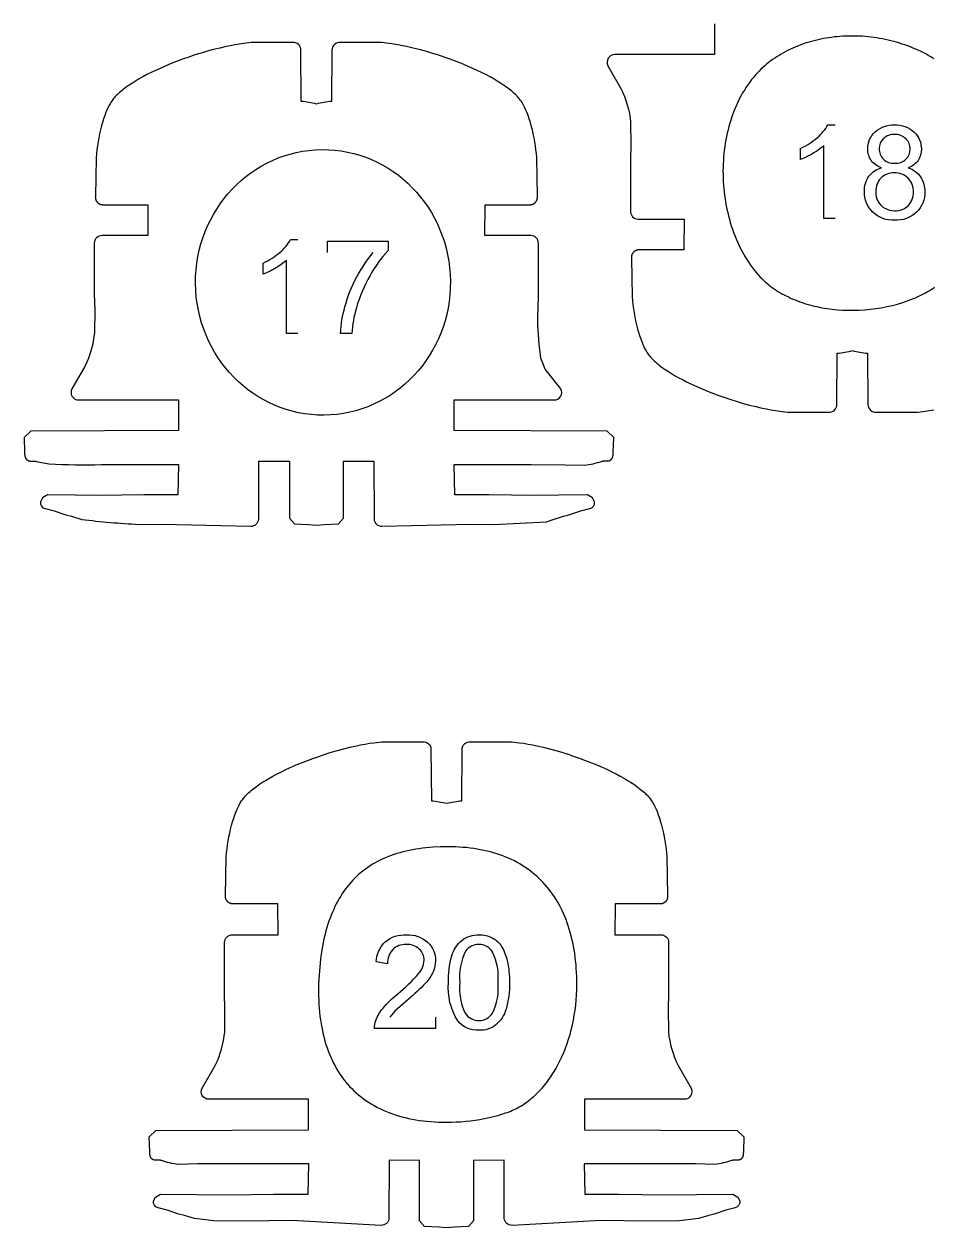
# Model space of a CAD drawing. Extents: x -389 to 108, y -244 to 818.
# Drawn here: x -106.2 to -9.1, y -78.3 to 50.1 of the extents above; entities that cross this region are included whole.
import ezdxf

# ---------------------------------------------------------------- set-up
doc = ezdxf.new("R2010")
doc.units = 0
doc.layers.add('LAYER_1', color=18, linetype='CONTINUOUS')
doc.layers.add('LETTERS', color=1, linetype='CONTINUOUS')

msp = doc.modelspace()

# ---------------------------------------------------------------- linework, layer by layer
at = {"layer": 'LAYER_1'}
for points in [[(-32.45, 50.11), (-32.45, 46.84), (-43.11, 46.84, 0.562095), (-43.83, 45.65), (-42.44, 43.24, -0.08837), (-41.41, 39.63), (-41.4, 37.22), (-41.43, 35.56), (-41.43, 30.12, 0.414169), (-40.62, 29.3), (-35.71, 29.29), (-35.73, 26.01), (-35.74, 26.01), (-35.75, 26.01), (-35.78, 26.01), (-36.14, 26), (-40.54, 26.01), (-40.56, 26.01), (-40.58, 26), (-40.6, 26), (-40.62, 26), (-40.64, 26), (-40.66, 25.99), (-40.68, 25.99), (-40.7, 25.98), (-40.72, 25.98), (-40.74, 25.97), (-40.76, 25.97), (-40.78, 25.96), (-40.8, 25.95), (-40.82, 25.95), (-40.84, 25.94), (-40.86, 25.93), (-40.88, 25.92), (-40.9, 25.91), (-40.92, 25.9), (-40.94, 25.89), (-40.95, 25.88), (-40.97, 25.87), (-40.99, 25.86), (-41.01, 25.84), (-41.02, 25.83), (-41.04, 25.82), (-41.05, 25.8), (-41.07, 25.79), (-41.09, 25.77), (-41.1, 25.76), (-41.12, 25.74), (-41.13, 25.73), (-41.14, 25.71), (-41.16, 25.69), (-41.17, 25.68), (-41.18, 25.66), (-41.19, 25.64), (-41.21, 25.63), (-41.22, 25.61), (-41.23, 25.59), (-41.24, 25.57), (-41.25, 25.55), (-41.26, 25.53), (-41.26, 25.51), (-41.27, 25.49), (-41.28, 25.48), (-41.29, 25.46), (-41.29, 25.44), (-41.3, 25.42), (-41.3, 25.4), (-41.31, 25.38), (-41.31, 25.35), (-41.32, 25.33), (-41.32, 25.31), (-41.32, 25.29), (-41.33, 25.27), (-41.33, 25.25), (-41.33, 25.23), (-41.33, 25.21), (-41.33, 25.19), (-41.33, 25.17), (-41.33, 25.14), (-41.33, 25.12), (-41.26, 20.99), (-41.22, 20.56), (-41.17, 20.13), (-41.11, 19.7), (-41.04, 19.28), (-40.96, 18.86), (-40.88, 18.43), (-40.78, 18.01), (-40.68, 17.6), (-40.57, 17.23), (-40.46, 16.86), (-40.33, 16.5), (-40.19, 16.14), (-40.09, 15.9), (-39.99, 15.68), (-39.88, 15.45), (-39.76, 15.23), (-39.69, 15.11), (-39.61, 15), (-39.54, 14.88), (-39.46, 14.78), (-39.37, 14.67), (-39.29, 14.56), (-39.19, 14.46), (-39.1, 14.37), (-38.97, 14.24), (-38.85, 14.12), (-38.72, 14.01), (-38.58, 13.89), (-38.45, 13.78), (-38.31, 13.67), (-38.17, 13.57), (-38.03, 13.46), (-37.71, 13.24), (-37.38, 13.02), (-37.05, 12.82), (-36.71, 12.62), (-36.26, 12.37), (-35.81, 12.13), (-35.36, 11.9), (-34.9, 11.68), (-33.78, 11.18), (-33.22, 10.94), (-32, 10.48), (-31.35, 10.25), (-30.7, 10.03), (-30.04, 9.83), (-29.38, 9.63), (-28.71, 9.45), (-28.04, 9.29), (-27.37, 9.13), (-26.9, 9.04), (-26.43, 8.95), (-25.96, 8.87), (-25.49, 8.79), (-24.68, 8.69), (-24.67, 8.69), (-20.29, 8.7, 0.444277), (-19.39, 9.51), (-19.35, 14.98, 0.041504), (-17.73, 15.26)], [(-74.95, 41.56, 0.041661), (-76.58, 41.84), (-76.61, 47.32, 0.444187), (-77.51, 48.13), (-81.89, 48.13), (-81.9, 48.13), (-82.71, 48.03), (-83.19, 47.96), (-83.66, 47.88), (-84.13, 47.79), (-84.59, 47.69), (-85.27, 47.54), (-85.94, 47.37), (-86.6, 47.19), (-87.26, 47), (-87.92, 46.8), (-88.58, 46.58), (-89.23, 46.35), (-90.44, 45.88), (-91.01, 45.65), (-91.57, 45.4), (-92.12, 45.15), (-92.58, 44.93), (-93.04, 44.7), (-93.49, 44.46), (-93.93, 44.21), (-94.27, 44.01), (-94.6, 43.8), (-94.93, 43.59), (-95.25, 43.36), (-95.39, 43.26), (-95.53, 43.16), (-95.67, 43.05), (-95.81, 42.94), (-95.94, 42.82), (-96.07, 42.7), (-96.2, 42.58), (-96.32, 42.46), (-96.42, 42.36), (-96.51, 42.26), (-96.6, 42.16), (-96.68, 42.05), (-96.76, 41.94), (-96.84, 41.83), (-96.91, 41.72), (-96.98, 41.6), (-97.1, 41.38), (-97.21, 41.15), (-97.32, 40.92), (-97.42, 40.69), (-97.55, 40.33), (-97.68, 39.97), (-97.8, 39.6), (-97.9, 39.23), (-98, 38.81), (-98.1, 38.39), (-98.19, 37.97), (-98.26, 37.55), (-98.33, 37.12), (-98.39, 36.7), (-98.44, 36.27), (-98.48, 35.84), (-98.55, 31.7), (-98.55, 31.68), (-98.55, 31.66), (-98.56, 31.64), (-98.56, 31.62), (-98.55, 31.6), (-98.55, 31.58), (-98.55, 31.56), (-98.55, 31.53), (-98.55, 31.51), (-98.54, 31.49), (-98.54, 31.47), (-98.53, 31.45), (-98.53, 31.43), (-98.52, 31.41), (-98.52, 31.39), (-98.51, 31.37), (-98.5, 31.35), (-98.5, 31.33), (-98.49, 31.31), (-98.48, 31.29), (-98.47, 31.27), (-98.46, 31.26), (-98.45, 31.24), (-98.44, 31.22), (-98.43, 31.2), (-98.42, 31.18), (-98.41, 31.17), (-98.39, 31.15), (-98.38, 31.13), (-98.37, 31.12), (-98.35, 31.1), (-98.34, 31.08), (-98.32, 31.07), (-98.31, 31.05), (-98.29, 31.04), (-98.28, 31.02), (-98.26, 31.01), (-98.25, 31), (-98.23, 30.98), (-98.21, 30.97), (-98.2, 30.96), (-98.18, 30.95), (-98.16, 30.94), (-98.14, 30.93), (-98.12, 30.92), (-98.1, 30.91), (-98.09, 30.9), (-98.07, 30.89), (-98.05, 30.88), (-98.03, 30.87), (-98.01, 30.87), (-97.99, 30.86), (-97.97, 30.85), (-97.95, 30.85), (-97.93, 30.84), (-97.91, 30.84), (-97.89, 30.83), (-97.87, 30.83), (-97.84, 30.83), (-97.82, 30.82), (-97.8, 30.82), (-97.78, 30.82), (-97.76, 30.82), (-93.09, 30.82), (-93, 30.82), (-92.98, 30.82), (-92.96, 30.82), (-92.96, 30.82), (-92.94, 27.54), (-97.84, 27.53, 0.414042), (-98.66, 26.71), (-98.66, 21.27), (-98.62, 19.61), (-98.64, 17.2, -0.08842), (-99.66, 13.58), (-101.06, 11.18, 0.562036), (-100.33, 9.99), (-89.68, 9.99), (-89.68, 6.72), (-105.45, 6.67), (-106.16, 5.98), (-106.11, 4.42), (-106.11, 4.32), (-106.1, 4.22), (-106.1, 4.17), (-106.09, 4.12), (-106.08, 4.06), (-106.08, 4.04), (-106.07, 4.01), (-106.07, 3.99), (-106.06, 3.96), (-106.06, 3.94), (-106.05, 3.92), (-106.04, 3.89), (-106.03, 3.87), (-106.02, 3.84), (-106.01, 3.82), (-106.01, 3.81), (-106, 3.8), (-106, 3.79), (-105.99, 3.78), (-105.99, 3.77), (-105.98, 3.76), (-105.97, 3.75), (-105.97, 3.74), (-105.96, 3.73), (-105.95, 3.72), (-105.95, 3.71), (-105.94, 3.7), (-105.93, 3.69), (-105.92, 3.68), (-105.91, 3.67), (-105.91, 3.66), (-105.89, 3.64), (-105.88, 3.63), (-105.87, 3.62), (-105.85, 3.61), (-105.84, 3.6), (-105.82, 3.59), (-105.81, 3.58), (-105.79, 3.57), (-105.78, 3.56), (-105.77, 3.55), (-105.75, 3.54), (-105.74, 3.53), (-105.72, 3.53), (-105.7, 3.52), (-105.69, 3.51), (-105.67, 3.51), (-105.66, 3.5), (-105.64, 3.5), (-105.63, 3.49), (-105.61, 3.49), (-105.59, 3.49), (-105.58, 3.48), (-105.56, 3.48), (-105.54, 3.48), (-105.51, 3.47), (-105.48, 3.47), (-105.44, 3.47), (-105.41, 3.46), (-105.34, 3.46), (-105.06, 3.46), (-105.03, 3.46), (-104.99, 3.46), (-104.96, 3.46), (-104.93, 3.45), (-104.89, 3.45), (-104.88, 3.44), (-104.86, 3.44), (-103.52, 3.18, 0.022423), (-97.89, 3.1), (-94.47, 3.12), (-89.66, 3.11), (-89.73, -0.13), (-93.38, -0.14), (-95.77, -0.18), (-97.76, -0.19), (-103.67, -0.13), (-104.2, -0.45), (-104.41, -0.86, 0.399992), (-103.92, -1.6), (-102.95, -1.85), (-101.69, -2.25), (-101.11, -2.41), (-100.01, -2.75, 0.01764), (-93.91, -3.28), (-91.46, -3.26), (-81.94, -3.47, 0.3983), (-81.11, -2.72), (-81.09, 3.48), (-77.84, 3.45), (-77.84, -2.61), (-77.3, -3.21), (-75.79, -3.29), (-74.95, -3.36), (-74.12, -3.29), (-72.61, -3.21), (-72.07, -2.61), (-72.07, 3.45), (-68.82, 3.48), (-68.8, -2.72, 0.398186), (-67.97, -3.47), (-58.45, -3.26), (-56, -3.28), (-50.38, -3), (-49.67, -2.75), (-48.57, -2.41), (-47.99, -2.25), (-46.73, -1.85), (-45.76, -1.6, 0.400186), (-45.27, -0.86), (-45.48, -0.45), (-46.01, -0.13), (-52.15, -0.19), (-54.14, -0.18), (-56.53, -0.14), (-60.18, -0.13), (-60.25, 3.11), (-55.44, 3.12), (-52.02, 3.1), (-48.4, 3.09), (-46.33, 3.05, 0.054665), (-44.51, 3.44), (-44.5, 3.45), (-44.48, 3.45), (-44.46, 3.46), (-44.44, 3.46), (-44.42, 3.47), (-44.41, 3.47), (-44.39, 3.48), (-44.37, 3.48), (-44.35, 3.48), (-44.33, 3.48), (-44.3, 3.49), (-44.26, 3.49), (-44.23, 3.49), (-44.19, 3.49), (-44.16, 3.49), (-43.92, 3.49), (-43.89, 3.49), (-43.85, 3.49), (-43.82, 3.5), (-43.8, 3.5), (-43.79, 3.5), (-43.77, 3.5), (-43.76, 3.5), (-43.74, 3.51), (-43.73, 3.51), (-43.71, 3.51), (-43.7, 3.52), (-43.68, 3.52), (-43.66, 3.53), (-43.65, 3.53), (-43.64, 3.54), (-43.62, 3.55), (-43.61, 3.55), (-43.59, 3.56), (-43.58, 3.57), (-43.57, 3.57), (-43.56, 3.58), (-43.56, 3.58), (-43.55, 3.59), (-43.54, 3.59), (-43.54, 3.6), (-43.53, 3.6), (-43.52, 3.61), (-43.51, 3.62), (-43.49, 3.63), (-43.48, 3.64), (-43.47, 3.66), (-43.46, 3.67), (-43.45, 3.68), (-43.44, 3.69), (-43.44, 3.7), (-43.43, 3.71), (-43.42, 3.72), (-43.41, 3.73), (-43.41, 3.74), (-43.4, 3.75), (-43.39, 3.76), (-43.39, 3.77), (-43.38, 3.78), (-43.38, 3.79), (-43.37, 3.8), (-43.36, 3.81), (-43.36, 3.82), (-43.35, 3.84), (-43.34, 3.87), (-43.33, 3.89), (-43.32, 3.92), (-43.32, 3.94), (-43.31, 3.96), (-43.31, 3.99), (-43.3, 4.01), (-43.3, 4.04), (-43.29, 4.06), (-43.28, 4.12), (-43.28, 4.17), (-43.27, 4.22), (-43.27, 4.32), (-43.26, 4.42), (-43.21, 5.98), (-43.93, 6.67), (-60.23, 6.72), (-60.23, 9.99), (-49.58, 9.99, 0.562201), (-48.85, 11.18), (-50.54, 13.28), (-51, 14.46), (-51.11, 15.38, -0.042331), (-51.29, 19.61), (-51.25, 21.27), (-51.25, 26.71, 0.414092), (-52.07, 27.53), (-56.97, 27.54), (-56.95, 30.82), (-56.94, 30.82), (-56.93, 30.82), (-56.9, 30.82), (-56.55, 30.82), (-52.15, 30.82), (-52.13, 30.82), (-52.11, 30.82), (-52.09, 30.82), (-52.06, 30.83), (-52.04, 30.83), (-52.02, 30.83), (-52, 30.84), (-51.98, 30.84), (-51.96, 30.85), (-51.94, 30.85), (-51.92, 30.86), (-51.9, 30.87), (-51.88, 30.87), (-51.86, 30.88), (-51.84, 30.89), (-51.82, 30.9), (-51.8, 30.91), (-51.79, 30.92), (-51.77, 30.93), (-51.75, 30.94), (-51.73, 30.95), (-51.71, 30.96), (-51.7, 30.97), (-51.68, 30.98), (-51.66, 31), (-51.65, 31.01), (-51.63, 31.02), (-51.61, 31.04), (-51.6, 31.05), (-51.58, 31.07), (-51.57, 31.08), (-51.56, 31.1), (-51.54, 31.12), (-51.53, 31.13), (-51.52, 31.15), (-51.5, 31.17), (-51.49, 31.18), (-51.48, 31.2), (-51.47, 31.22), (-51.46, 31.24), (-51.45, 31.26), (-51.44, 31.27), (-51.43, 31.29), (-51.42, 31.31), (-51.41, 31.33), (-51.41, 31.35), (-51.4, 31.37), (-51.39, 31.39), (-51.39, 31.41), (-51.38, 31.43), (-51.38, 31.45), (-51.37, 31.47), (-51.37, 31.49), (-51.36, 31.51), (-51.36, 31.53), (-51.36, 31.56), (-51.36, 31.58), (-51.36, 31.6), (-51.35, 31.62), (-51.35, 31.64), (-51.35, 31.66), (-51.36, 31.68), (-51.36, 31.7), (-51.43, 35.84), (-51.47, 36.27), (-51.52, 36.7), (-51.58, 37.12), (-51.65, 37.55), (-51.72, 37.97), (-51.81, 38.39), (-51.9, 38.81), (-52.01, 39.23), (-52.11, 39.6), (-52.23, 39.97), (-52.36, 40.33), (-52.49, 40.69), (-52.59, 40.92), (-52.7, 41.15), (-52.81, 41.38), (-52.93, 41.6), (-53, 41.72), (-53.07, 41.83), (-53.15, 41.94), (-53.23, 42.05), (-53.31, 42.16), (-53.4, 42.26), (-53.49, 42.36), (-53.58, 42.46), (-53.71, 42.58), (-53.84, 42.7), (-53.97, 42.82), (-54.1, 42.94), (-54.24, 43.05), (-54.38, 43.16), (-54.52, 43.26), (-54.66, 43.36), (-54.98, 43.59), (-55.31, 43.8), (-55.64, 44.01), (-55.98, 44.21), (-56.42, 44.46), (-56.87, 44.7), (-57.33, 44.93), (-57.79, 45.15), (-58.9, 45.65), (-59.47, 45.88), (-60.68, 46.35), (-61.33, 46.58), (-61.99, 46.8), (-62.65, 47), (-63.31, 47.19), (-63.97, 47.37), (-64.64, 47.54), (-65.32, 47.69), (-65.78, 47.79), (-66.25, 47.88), (-66.72, 47.96), (-67.2, 48.03), (-68.01, 48.13), (-68.01, 48.13), (-72.4, 48.13, 0.444183), (-73.3, 47.32), (-73.33, 41.84, 0.041551), (-74.95, 41.56)], [(-17.73, 15.26, 0.041526), (-16.11, 14.98), (-16.07, 9.51, 0.444543), (-15.17, 8.7), (-10.79, 8.69), (-10.78, 8.69), (-9.97, 8.79), (-9.5, 8.87), (-9.03, 8.95)], [(-61.06, -33.04, -0.041608), (-59.43, -32.76), (-59.4, -27.29, -0.444313), (-58.5, -26.48), (-54.12, -26.47), (-54.11, -26.47), (-53.3, -26.57), (-52.83, -26.64), (-52.36, -26.72), (-51.89, -26.81), (-51.42, -26.91), (-50.75, -27.06), (-50.08, -27.23), (-49.41, -27.41), (-48.75, -27.6), (-48.09, -27.81), (-47.43, -28.03), (-46.78, -28.26), (-45.57, -28.72), (-45, -28.95), (-44.44, -29.2), (-43.89, -29.45), (-43.43, -29.67), (-42.97, -29.9), (-42.52, -30.14), (-42.08, -30.39), (-41.74, -30.59), (-41.41, -30.8), (-41.08, -31.01), (-40.76, -31.24), (-40.62, -31.34), (-40.48, -31.45), (-40.34, -31.56), (-40.2, -31.67), (-40.07, -31.78), (-39.94, -31.9), (-39.81, -32.02), (-39.69, -32.14), (-39.59, -32.24), (-39.5, -32.34), (-39.41, -32.44), (-39.33, -32.55), (-39.25, -32.66), (-39.17, -32.77), (-39.1, -32.89), (-39.03, -33), (-38.91, -33.23), (-38.8, -33.45), (-38.69, -33.68), (-38.59, -33.91), (-38.46, -34.27), (-38.33, -34.64), (-38.22, -35), (-38.11, -35.37), (-38.01, -35.79), (-37.91, -36.21), (-37.82, -36.63), (-37.75, -37.06), (-37.68, -37.48), (-37.62, -37.91), (-37.57, -38.33), (-37.53, -38.76), (-37.46, -42.9), (-37.46, -42.92), (-37.46, -42.94), (-37.46, -42.96), (-37.46, -42.98), (-37.46, -43.01), (-37.46, -43.03), (-37.46, -43.05), (-37.46, -43.07), (-37.47, -43.09), (-37.47, -43.11), (-37.47, -43.13), (-37.48, -43.15), (-37.48, -43.17), (-37.49, -43.19), (-37.49, -43.21), (-37.5, -43.23), (-37.51, -43.25), (-37.51, -43.27), (-37.52, -43.29), (-37.53, -43.31), (-37.54, -43.33), (-37.55, -43.35), (-37.56, -43.37), (-37.57, -43.38), (-37.58, -43.4), (-37.59, -43.42), (-37.61, -43.44), (-37.62, -43.45), (-37.63, -43.47), (-37.64, -43.49), (-37.66, -43.5), (-37.67, -43.52), (-37.69, -43.54), (-37.7, -43.55), (-37.72, -43.57), (-37.73, -43.58), (-37.75, -43.59), (-37.77, -43.61), (-37.78, -43.62), (-37.8, -43.63), (-37.82, -43.64), (-37.83, -43.66), (-37.85, -43.67), (-37.87, -43.68), (-37.89, -43.69), (-37.91, -43.7), (-37.93, -43.71), (-37.94, -43.71), (-37.96, -43.72), (-37.98, -43.73), (-38, -43.74), (-38.02, -43.74), (-38.04, -43.75), (-38.06, -43.76), (-38.08, -43.76), (-38.1, -43.77), (-38.12, -43.77), (-38.15, -43.77), (-38.17, -43.78), (-38.19, -43.78), (-38.21, -43.78), (-38.23, -43.78), (-38.25, -43.78), (-42.92, -43.78), (-43.01, -43.78), (-43.04, -43.78), (-43.05, -43.78), (-43.06, -43.79), (-43.08, -47.07), (-38.17, -47.07, -0.414297), (-37.35, -47.89), (-37.35, -53.33), (-37.39, -55), (-37.37, -57.41, 0.088454), (-36.35, -61.02), (-34.95, -63.43, -0.561776), (-35.68, -64.62), (-46.33, -64.62), (-46.33, -67.88), (-30.03, -67.93), (-29.31, -68.62), (-29.37, -70.18), (-29.37, -70.28), (-29.38, -70.38), (-29.38, -70.44), (-29.39, -70.49), (-29.39, -70.54), (-29.4, -70.56), (-29.4, -70.59), (-29.41, -70.61), (-29.41, -70.64), (-29.42, -70.66), (-29.43, -70.69), (-29.43, -70.71), (-29.44, -70.74), (-29.45, -70.76), (-29.46, -70.78), (-29.47, -70.79), (-29.47, -70.8), (-29.48, -70.81), (-29.48, -70.83), (-29.49, -70.84), (-29.5, -70.85), (-29.5, -70.86), (-29.51, -70.87), (-29.52, -70.88), (-29.52, -70.89), (-29.53, -70.9), (-29.54, -70.91), (-29.54, -70.92), (-29.55, -70.93), (-29.56, -70.94), (-29.57, -70.95), (-29.58, -70.96), (-29.6, -70.97), (-29.61, -70.98), (-29.62, -71), (-29.63, -71), (-29.64, -71.01), (-29.64, -71.01), (-29.65, -71.02), (-29.66, -71.02), (-29.66, -71.03), (-29.67, -71.03), (-29.68, -71.03), (-29.69, -71.04), (-29.71, -71.05), (-29.72, -71.06), (-29.74, -71.06), (-29.75, -71.07), (-29.77, -71.08), (-29.78, -71.08), (-29.8, -71.09), (-29.81, -71.09), (-29.83, -71.09), (-29.84, -71.1), (-29.86, -71.1), (-29.87, -71.1), (-29.89, -71.1), (-29.91, -71.11), (-29.92, -71.11), (-29.95, -71.11), (-29.99, -71.11), (-30.02, -71.11), (-30.26, -71.11), (-30.29, -71.11), (-30.33, -71.11), (-30.37, -71.11), (-30.4, -71.12), (-30.44, -71.12), (-30.45, -71.12), (-30.47, -71.12), (-30.49, -71.13), (-30.51, -71.13), (-30.53, -71.14), (-30.54, -71.14), (-30.56, -71.14), (-30.58, -71.15), (-30.6, -71.16), (-30.62, -71.16, -0.054597), (-32.43, -71.56), (-34.5, -71.51), (-38.12, -71.5), (-41.54, -71.49), (-46.36, -71.5), (-46.29, -74.74), (-42.63, -74.75), (-40.24, -74.78), (-38.26, -74.8), (-30.5, -74.74), (-29.98, -75.05), (-29.76, -75.46, -0.399631), (-30.26, -76.2), (-31.23, -76.46), (-32.48, -76.86), (-33.07, -77.02), (-34.16, -77.35), (-36.48, -77.61), (-42.1, -77.58), (-44.55, -77.55), (-54.07, -78.07, -0.398048), (-54.9, -77.32), (-54.92, -71.12), (-58.17, -71.15), (-58.17, -77.59), (-58.71, -78.19), (-60.22, -78.27), (-61.06, -78.34), (-61.89, -78.27), (-63.4, -78.19), (-63.94, -77.59), (-63.94, -71.15), (-67.19, -71.12), (-67.21, -77.32, -0.39802), (-68.05, -78.07), (-77.57, -77.55), (-80.02, -77.58), (-85.63, -77.61), (-87.95, -77.35), (-89.05, -77.02), (-89.63, -76.86), (-90.89, -76.46), (-91.85, -76.2, -0.399778), (-92.35, -75.46), (-92.14, -75.05), (-91.61, -74.74), (-83.86, -74.8), (-81.87, -74.78), (-79.48, -74.75), (-75.83, -74.74), (-75.76, -71.5), (-80.57, -71.49), (-83.99, -71.5), (-87.62, -71.51), (-89.69, -71.56, -0.054627), (-91.5, -71.16), (-91.52, -71.16), (-91.53, -71.15), (-91.55, -71.14), (-91.57, -71.14), (-91.59, -71.14), (-91.61, -71.13), (-91.62, -71.13), (-91.64, -71.12), (-91.66, -71.12), (-91.68, -71.12), (-91.71, -71.12), (-91.75, -71.11), (-91.78, -71.11), (-91.82, -71.11), (-91.85, -71.11), (-92.09, -71.11), (-92.13, -71.11), (-92.16, -71.11), (-92.19, -71.11), (-92.21, -71.11), (-92.22, -71.1), (-92.24, -71.1), (-92.25, -71.1), (-92.27, -71.1), (-92.29, -71.09), (-92.3, -71.09), (-92.32, -71.09), (-92.33, -71.08), (-92.35, -71.08), (-92.36, -71.07), (-92.38, -71.06), (-92.39, -71.06), (-92.41, -71.05), (-92.42, -71.04), (-92.43, -71.03), (-92.44, -71.03), (-92.45, -71.03), (-92.46, -71.02), (-92.46, -71.02), (-92.47, -71.01), (-92.48, -71.01), (-92.48, -71), (-92.49, -71), (-92.5, -70.98), (-92.52, -70.97), (-92.53, -70.96), (-92.54, -70.95), (-92.55, -70.94), (-92.56, -70.93), (-92.57, -70.92), (-92.58, -70.91), (-92.58, -70.9), (-92.59, -70.89), (-92.6, -70.88), (-92.6, -70.87), (-92.61, -70.86), (-92.62, -70.85), (-92.62, -70.84), (-92.63, -70.83), (-92.64, -70.81), (-92.64, -70.8), (-92.65, -70.79), (-92.65, -70.78), (-92.66, -70.76), (-92.67, -70.74), (-92.68, -70.71), (-92.69, -70.69), (-92.69, -70.66), (-92.7, -70.64), (-92.71, -70.61), (-92.71, -70.59), (-92.72, -70.56), (-92.72, -70.54), (-92.73, -70.49), (-92.73, -70.44), (-92.74, -70.38), (-92.74, -70.28), (-92.75, -70.18), (-92.8, -68.62), (-92.08, -67.93), (-75.78, -67.88), (-75.78, -64.62), (-86.44, -64.62, -0.562121), (-87.16, -63.43), (-85.76, -61.02, 0.088368), (-84.74, -57.41), (-84.73, -55), (-84.76, -53.33), (-84.76, -47.89, -0.414352), (-83.94, -47.07), (-79.04, -47.07), (-79.06, -43.79), (-79.07, -43.78), (-79.08, -43.78), (-79.11, -43.78), (-79.46, -43.78), (-83.86, -43.78), (-83.88, -43.78), (-83.9, -43.78), (-83.93, -43.78), (-83.95, -43.78), (-83.97, -43.77), (-83.99, -43.77), (-84.01, -43.77), (-84.03, -43.76), (-84.05, -43.76), (-84.07, -43.75), (-84.09, -43.74), (-84.11, -43.74), (-84.13, -43.73), (-84.15, -43.72), (-84.17, -43.71), (-84.19, -43.71), (-84.21, -43.7), (-84.23, -43.69), (-84.24, -43.68), (-84.26, -43.67), (-84.28, -43.66), (-84.3, -43.64), (-84.31, -43.63), (-84.33, -43.62), (-84.35, -43.61), (-84.36, -43.59), (-84.38, -43.58), (-84.4, -43.57), (-84.41, -43.55), (-84.43, -43.54), (-84.44, -43.52), (-84.46, -43.5), (-84.47, -43.49), (-84.48, -43.47), (-84.5, -43.45), (-84.51, -43.44), (-84.52, -43.42), (-84.53, -43.4), (-84.54, -43.38), (-84.55, -43.37), (-84.56, -43.35), (-84.57, -43.33), (-84.58, -43.31), (-84.59, -43.29), (-84.6, -43.27), (-84.61, -43.25), (-84.61, -43.23), (-84.62, -43.21), (-84.63, -43.19), (-84.63, -43.17), (-84.64, -43.15), (-84.64, -43.13), (-84.64, -43.11), (-84.65, -43.09), (-84.65, -43.07), (-84.65, -43.05), (-84.66, -43.03), (-84.66, -43.01), (-84.66, -42.98), (-84.66, -42.96), (-84.66, -42.94), (-84.66, -42.92), (-84.65, -42.9), (-84.58, -38.76), (-84.54, -38.33), (-84.49, -37.91), (-84.43, -37.48), (-84.37, -37.06), (-84.29, -36.63), (-84.2, -36.21), (-84.11, -35.79), (-84, -35.37), (-83.9, -35), (-83.78, -34.64), (-83.66, -34.27), (-83.52, -33.91), (-83.42, -33.68), (-83.32, -33.45), (-83.2, -33.23), (-83.08, -33), (-83.01, -32.89), (-82.94, -32.77), (-82.86, -32.66), (-82.78, -32.55), (-82.7, -32.44), (-82.61, -32.34), (-82.52, -32.24), (-82.43, -32.14), (-82.3, -32.02), (-82.17, -31.9), (-82.04, -31.78), (-81.91, -31.67), (-81.77, -31.56), (-81.64, -31.45), (-81.5, -31.34), (-81.35, -31.24), (-81.03, -31.01), (-80.71, -30.8), (-80.37, -30.59), (-80.03, -30.39), (-79.59, -30.14), (-79.14, -29.9), (-78.69, -29.67), (-78.23, -29.45), (-77.11, -28.95), (-76.55, -28.72), (-75.33, -28.26), (-74.68, -28.03), (-74.02, -27.81), (-73.37, -27.6), (-72.7, -27.41), (-72.04, -27.23), (-71.37, -27.06), (-70.69, -26.91), (-70.23, -26.81), (-69.76, -26.72), (-69.29, -26.64), (-68.82, -26.57), (-68, -26.47), (-68, -26.47), (-63.62, -26.48, -0.444162), (-62.72, -27.29), (-62.68, -32.76, -0.041434), (-61.06, -33.04)]]:
    msp.add_lwpolyline(points, format="xyb", dxfattribs=at)
msp.add_lwpolyline([(-9.05, 46.4), (-9.24, 46.53), (-9.43, 46.64), (-9.63, 46.76), (-9.83, 46.87), (-10.03, 46.98), (-10.24, 47.09), (-10.45, 47.19), (-10.66, 47.29), (-10.95, 47.42), (-11.24, 47.54), (-11.53, 47.66), (-11.83, 47.77), (-12.12, 47.87), (-12.42, 47.97), (-12.72, 48.07), (-13.02, 48.16), (-13.32, 48.24), (-13.62, 48.32), (-13.92, 48.39), (-14.22, 48.45), (-14.53, 48.51), (-14.83, 48.57), (-15.13, 48.62), (-15.44, 48.66), (-15.74, 48.7), (-16.05, 48.74), (-16.35, 48.76), (-16.65, 48.79), (-16.96, 48.8), (-17.26, 48.82), (-17.56, 48.82), (-17.86, 48.82), (-18.17, 48.82), (-18.47, 48.81), (-18.76, 48.8), (-19.06, 48.78), (-19.36, 48.75), (-19.65, 48.72), (-19.95, 48.68), (-20.24, 48.64), (-20.53, 48.6), (-20.82, 48.55), (-21.1, 48.49), (-21.39, 48.43), (-21.67, 48.36), (-21.95, 48.29), (-22.23, 48.21), (-22.5, 48.13), (-22.78, 48.05), (-23.05, 47.95), (-23.31, 47.86), (-23.58, 47.75), (-23.84, 47.65), (-24.09, 47.54), (-24.35, 47.42), (-24.6, 47.3), (-24.85, 47.17), (-25.09, 47.04), (-25.33, 46.9), (-25.57, 46.76), (-25.8, 46.62), (-26.03, 46.47), (-26.25, 46.31), (-26.47, 46.15), (-26.68, 45.99), (-26.89, 45.82), (-27.1, 45.64), (-27.3, 45.46), (-27.5, 45.28), (-27.69, 45.09), (-27.87, 44.9), (-28.05, 44.7), (-28.27, 44.44), (-28.49, 44.18), (-28.69, 43.91), (-28.89, 43.63), (-29.09, 43.35), (-29.27, 43.05), (-29.45, 42.76), (-29.62, 42.46), (-29.78, 42.15), (-29.94, 41.84), (-30.08, 41.52), (-30.23, 41.19), (-30.36, 40.87), (-30.49, 40.53), (-30.61, 40.2), (-30.72, 39.86), (-30.82, 39.51), (-30.92, 39.17), (-31.01, 38.82), (-31.1, 38.46), (-31.17, 38.1), (-31.24, 37.74), (-31.31, 37.38), (-31.36, 37.02), (-31.41, 36.65), (-31.45, 36.28), (-31.48, 35.92), (-31.51, 35.54), (-31.53, 35.17), (-31.54, 34.8), (-31.55, 34.43), (-31.54, 34.05), (-31.54, 33.68), (-31.52, 33.31), (-31.5, 32.93), (-31.46, 32.56), (-31.43, 32.19), (-31.38, 31.82), (-31.33, 31.45), (-31.27, 31.08), (-31.2, 30.72), (-31.13, 30.35), (-31.05, 29.99), (-30.96, 29.63), (-30.87, 29.27), (-30.77, 28.92), (-30.66, 28.57), (-30.54, 28.22), (-30.42, 27.87), (-30.29, 27.53), (-30.15, 27.2), (-30.01, 26.86), (-29.86, 26.53), (-29.7, 26.21), (-29.53, 25.89), (-29.36, 25.58), (-29.18, 25.27), (-28.99, 24.97), (-28.8, 24.67), (-28.6, 24.38), (-28.39, 24.1), (-28.18, 23.82), (-27.96, 23.55), (-27.73, 23.28), (-27.57, 23.11), (-27.4, 22.94), (-27.23, 22.77), (-27.06, 22.61), (-26.87, 22.45), (-26.69, 22.3), (-26.5, 22.14), (-26.3, 22), (-26.1, 21.86), (-25.89, 21.72), (-25.68, 21.58), (-25.47, 21.45), (-25.25, 21.33), (-25.03, 21.21), (-24.8, 21.09), (-24.57, 20.98), (-24.33, 20.87), (-24.1, 20.76), (-23.85, 20.66), (-23.61, 20.56), (-23.36, 20.47), (-23.11, 20.38), (-22.85, 20.3), (-22.59, 20.22), (-22.33, 20.15), (-22.07, 20.08), (-21.8, 20.01), (-21.54, 19.95), (-20.99, 19.84), (-20.44, 19.75), (-19.88, 19.67), (-19.31, 19.62), (-18.74, 19.58), (-18.16, 19.56), (-17.58, 19.56), (-17, 19.57), (-16.41, 19.61), (-15.82, 19.67), (-15.24, 19.74), (-14.65, 19.83), (-14.07, 19.95), (-13.49, 20.08), (-12.91, 20.23), (-12.34, 20.4), (-12.06, 20.5), (-11.78, 20.59), (-11.5, 20.7), (-11.22, 20.81), (-11, 20.9), (-10.78, 20.99), (-10.56, 21.09), (-10.35, 21.2), (-10.14, 21.3), (-9.94, 21.41), (-9.74, 21.53), (-9.54, 21.65), (-9.34, 21.77), (-9.15, 21.9), (-8.96, 22.03)], dxfattribs=at)
msp.add_lwpolyline([(-53.68, -65.64), (-53.5, -65.54), (-53.32, -65.44), (-53.14, -65.34), (-52.96, -65.23), (-52.79, -65.12), (-52.62, -65), (-52.45, -64.88), (-52.28, -64.75), (-52.11, -64.62), (-51.95, -64.48), (-51.79, -64.34), (-51.63, -64.2), (-51.47, -64.05), (-51.31, -63.9), (-51.16, -63.74), (-51.01, -63.58), (-50.86, -63.42), (-50.72, -63.25), (-50.57, -63.08), (-50.43, -62.9), (-50.3, -62.72), (-50.16, -62.54), (-50.03, -62.35), (-49.9, -62.16), (-49.77, -61.97), (-49.64, -61.77), (-49.4, -61.36), (-49.17, -60.95), (-48.95, -60.52), (-48.74, -60.08), (-48.54, -59.62), (-48.36, -59.16), (-48.19, -58.68), (-48.03, -58.2), (-47.88, -57.71), (-47.74, -57.21), (-47.62, -56.69), (-47.51, -56.18), (-47.42, -55.65), (-47.34, -55.12), (-47.27, -54.58), (-47.22, -54.03), (-47.18, -53.48), (-47.16, -52.93), (-47.15, -52.37), (-47.16, -51.5), (-47.18, -51.08), (-47.21, -50.66), (-47.24, -50.25), (-47.28, -49.84), (-47.33, -49.44), (-47.38, -49.04), (-47.44, -48.66), (-47.51, -48.27), (-47.59, -47.9), (-47.67, -47.53), (-47.76, -47.17), (-47.85, -46.81), (-47.96, -46.46), (-48.06, -46.12), (-48.18, -45.78), (-48.3, -45.45), (-48.44, -45.12), (-48.57, -44.8), (-48.72, -44.49), (-48.87, -44.19), (-49.02, -43.89), (-49.19, -43.6), (-49.36, -43.31), (-49.53, -43.03), (-49.72, -42.76), (-49.91, -42.5), (-50.11, -42.24), (-50.31, -41.99), (-50.52, -41.74), (-50.74, -41.5), (-50.96, -41.27), (-51.19, -41.05), (-51.42, -40.83), (-51.66, -40.62), (-51.91, -40.42), (-52.17, -40.22), (-52.43, -40.03), (-52.69, -39.85), (-52.97, -39.68), (-53.25, -39.51), (-53.53, -39.35), (-53.82, -39.19), (-54.12, -39.05), (-54.43, -38.91), (-54.74, -38.78), (-55.05, -38.65), (-55.37, -38.53), (-55.7, -38.42), (-56.04, -38.32), (-56.38, -38.23), (-56.72, -38.14), (-57.07, -38.06), (-57.43, -37.99), (-57.79, -37.92), (-58.16, -37.86), (-58.54, -37.81), (-58.92, -37.77), (-59.31, -37.74), (-59.7, -37.71), (-60.1, -37.69), (-60.5, -37.68), (-60.91, -37.67), (-61.72, -37.69), (-62.5, -37.72), (-62.88, -37.75), (-63.26, -37.79), (-63.62, -37.83), (-63.99, -37.88), (-64.34, -37.93), (-64.69, -38), (-65.04, -38.06), (-65.38, -38.14), (-65.71, -38.22), (-66.03, -38.31), (-66.35, -38.4), (-66.67, -38.5), (-66.97, -38.61), (-67.27, -38.72), (-67.57, -38.84), (-67.86, -38.97), (-68.14, -39.11), (-68.42, -39.25), (-68.69, -39.39), (-68.95, -39.55), (-69.21, -39.71), (-69.46, -39.88), (-69.71, -40.05), (-69.95, -40.23), (-70.18, -40.42), (-70.41, -40.61), (-70.63, -40.82), (-70.85, -41.02), (-71.06, -41.24), (-71.26, -41.46), (-71.46, -41.69), (-71.65, -41.93), (-71.84, -42.17), (-72.02, -42.42), (-72.19, -42.67), (-72.36, -42.94), (-72.52, -43.21), (-72.68, -43.48), (-72.83, -43.77), (-72.97, -44.06), (-73.11, -44.36), (-73.25, -44.66), (-73.38, -44.97), (-73.5, -45.29), (-73.61, -45.62), (-73.72, -45.95), (-73.83, -46.29), (-73.93, -46.64), (-74.02, -46.99), (-74.11, -47.35), (-74.19, -47.72), (-74.27, -48.1), (-74.4, -48.87), (-74.51, -49.67), (-74.6, -50.5), (-74.67, -51.36), (-74.72, -52.29), (-74.73, -52.74), (-74.73, -53.19), (-74.73, -53.63), (-74.71, -54.07), (-74.69, -54.5), (-74.66, -54.92), (-74.62, -55.34), (-74.58, -55.75), (-74.52, -56.15), (-74.46, -56.55), (-74.39, -56.94), (-74.32, -57.32), (-74.23, -57.69), (-74.14, -58.06), (-74.04, -58.42), (-73.93, -58.78), (-73.82, -59.12), (-73.69, -59.46), (-73.56, -59.8), (-73.43, -60.12), (-73.28, -60.44), (-73.13, -60.75), (-72.96, -61.06), (-72.8, -61.36), (-72.62, -61.65), (-72.44, -61.93), (-72.25, -62.21), (-72.05, -62.47), (-71.84, -62.74), (-71.63, -62.99), (-71.41, -63.24), (-71.18, -63.48), (-70.94, -63.71), (-70.7, -63.93), (-70.45, -64.15), (-70.19, -64.36), (-69.93, -64.56), (-69.66, -64.75), (-69.38, -64.94), (-69.09, -65.12), (-68.8, -65.29), (-68.5, -65.45), (-68.19, -65.61), (-67.88, -65.76), (-67.56, -65.9), (-67.23, -66.03), (-66.89, -66.15), (-66.55, -66.27), (-66.2, -66.38), (-65.85, -66.48), (-65.48, -66.57), (-65.11, -66.66), (-64.74, -66.74), (-64.35, -66.8), (-63.96, -66.87), (-63.57, -66.92), (-63.16, -66.96), (-62.75, -67), (-62.34, -67.03), (-61.91, -67.05), (-61.48, -67.06), (-61.04, -67.07), (-60.54, -67.06), (-60.04, -67.04), (-59.52, -67.01), (-59.01, -66.96), (-58.5, -66.9), (-57.99, -66.83), (-57.49, -66.76), (-57, -66.67), (-56.52, -66.57), (-56.05, -66.46), (-55.6, -66.34), (-55.17, -66.21), (-54.76, -66.08), (-54.56, -66.01), (-54.37, -65.94), (-54.19, -65.87), (-54.01, -65.79), (-53.84, -65.71)], close=True, dxfattribs=at)
msp.add_ellipse((-74.25, 22.54), major_axis=(0.12, -14.17), ratio=0.960082, dxfattribs=at)
at = {"layer": 'LETTERS'}
for points in [[(-19.58, 29.34), (-20.79, 29.34), (-20.79, 37.13, -0.056472), (-21.96, 36.29, -0.043354), (-23.26, 35.66), (-23.26, 36.84, 0.072812), (-21.45, 38.01, 0.094573), (-20.36, 39.34), (-19.58, 39.34)], [(-14.63, 34.76, -0.154301), (-15.73, 35.55, -0.156053), (-16.09, 36.79, -0.214883), (-15.31, 38.6, -0.197968), (-13.24, 39.34, -0.198952), (-11.16, 38.59, -0.214096), (-10.37, 36.75, -0.155234), (-10.72, 35.55, -0.15259), (-11.78, 34.76, -0.165647), (-10.46, 33.79, -0.153221), (-10, 32.19, -0.209259), (-10.89, 30.03, -0.203953), (-13.23, 29.16, -0.204604), (-15.56, 30.04, -0.208562), (-16.45, 32.23, -0.159411), (-15.98, 33.86, -0.176935), (-14.63, 34.76)], [(-14.88, 36.82, 0.209471), (-14.43, 35.69, 0.202556), (-13.21, 35.24, 0.203005), (-12.02, 35.68, 0.209754), (-11.57, 36.75, 0.209959), (-12.03, 37.87, 0.203457), (-13.23, 38.32, 0.200999), (-14.43, 37.88, 0.212142), (-14.88, 36.82)], [(-15.24, 32.22, 0.112278), (-15.01, 31.21, 0.165133), (-14.28, 30.45, 0.125176), (-13.22, 30.18, 0.209173), (-11.76, 30.75, 0.203875), (-11.21, 32.18, 0.434621), (-13.26, 34.22, 0.212186), (-14.7, 33.65, 0.201219), (-15.24, 32.22)], [(-76.95, 17.1), (-78.16, 17.1), (-78.16, 24.89, -0.056472), (-79.33, 24.05, -0.043354), (-80.63, 23.42), (-80.63, 24.6, 0.072812), (-78.82, 25.77, 0.094573), (-77.73, 27.1), (-76.95, 27.1)], [(-73.76, 25.71), (-73.76, 26.92), (-67.31, 26.92), (-67.31, 25.94, 0.060347), (-69.23, 23.26, 0.058125), (-70.69, 19.82, 0.055346), (-71.17, 17.1), (-72.37, 17.1, -0.059451), (-71.91, 19.93, -0.058466), (-70.64, 23.12, -0.057287), (-68.88, 25.71)], [(-62.24, -55.87), (-62.24, -57.07), (-68.75, -57.07, -0.097474), (-68.61, -56.21, -0.08646), (-67.83, -54.88, -0.045911), (-66.27, -53.37, 0.040779), (-64.06, -51.24, 0.172586), (-63.45, -49.79, 0.219617), (-63.98, -48.59, 0.193668), (-65.37, -48.1, 0.206195), (-66.81, -48.64, 0.202699), (-67.36, -50.15), (-68.57, -49.97, -0.196814), (-67.6, -47.81, -0.186558), (-65.34, -47.07, -0.197806), (-63.08, -47.87, -0.214499), (-62.24, -49.83, -0.101399), (-62.49, -51.01, -0.080554), (-63.3, -52.22, -0.030754), (-65.15, -53.96), (-66.57, -55.21), (-67.13, -55.87)], [(-60.86, -52.17, -0.078342), (-60.49, -49.31, -0.147096), (-59.41, -47.64, -0.173322), (-57.6, -47.07, -0.121798), (-56.18, -47.4, -0.136635), (-55.18, -48.33, -0.076386), (-54.58, -49.81, -0.060311), (-54.35, -52.17, -0.077662), (-54.71, -55.02, -0.14731), (-55.79, -56.68, -0.173974), (-57.6, -57.26, -0.235882), (-59.87, -56.25, -0.160537), (-60.86, -52.17)], [(-59.65, -52.17, 0.139824), (-59.06, -55.44, 0.54057), (-56.15, -55.43, 0.13964), (-55.56, -52.17, 0.137543), (-56.14, -48.91, 0.254896), (-57.62, -48.1, 0.250497), (-59.02, -48.81, 0.139009), (-59.65, -52.17)]]:
    msp.add_lwpolyline(points, format="xyb", dxfattribs=at)

doc.saveas('drawing.dxf')
